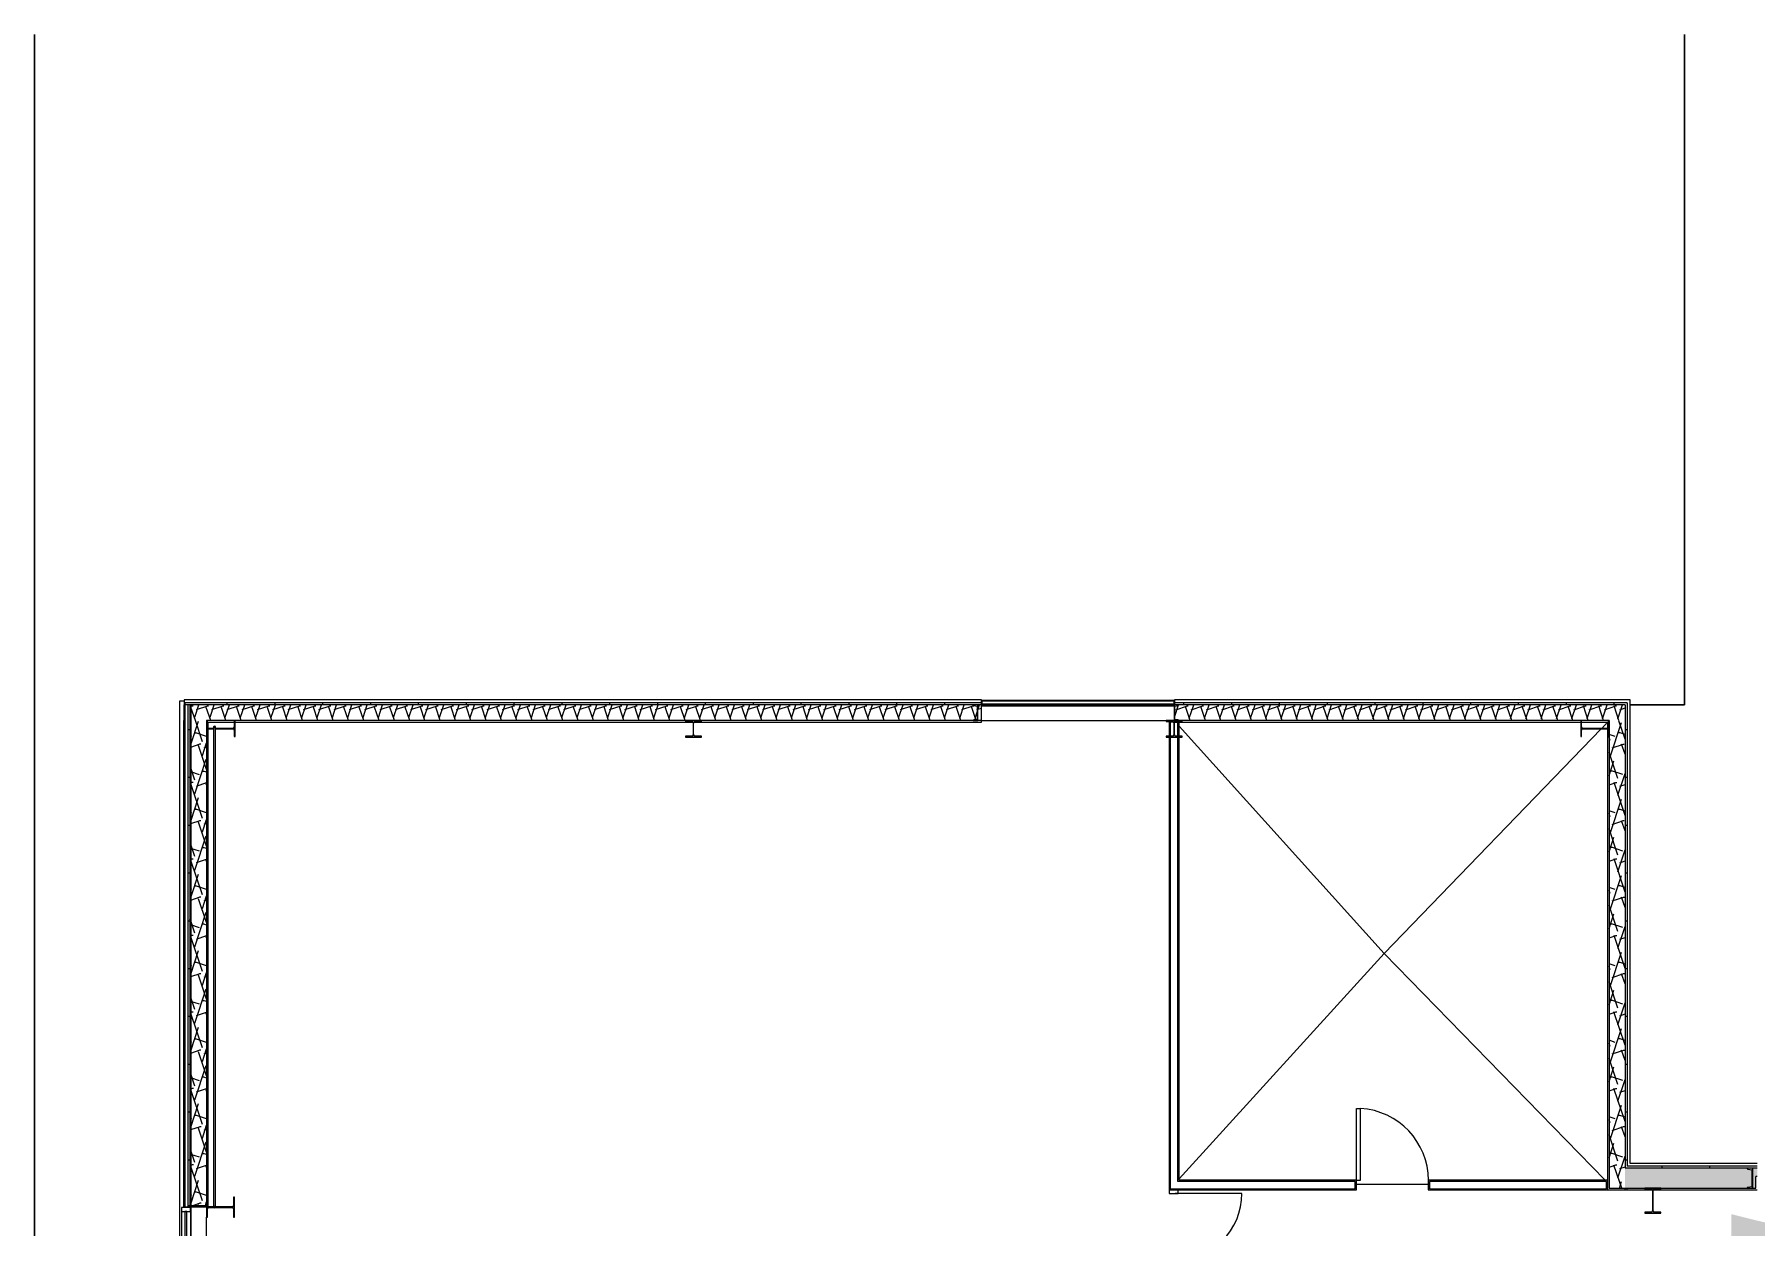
# Model space of a CAD drawing. Header units: inches. Extents: x -1442 to 59636, y -36095 to 792.
# Drawn here: x 55256 to 56120, y -21154 to -20555 of the extents above; entities that cross this region are included whole.
import ezdxf

# ---------------------------------------------------------------- set-up
doc = ezdxf.new("R2010")
doc.units = ezdxf.units.IN
doc.header["$MEASUREMENT"] = 0
for name, color, linetype, lineweight in [('A-ANNO-NOTE', 131, 'Continuous', 9), ('A-DOOR', 31, 'Continuous', 9), ('A-FLOR', 192, 'Continuous', 9), ('A-GLAZ-CURT', 52, 'Continuous', 13), ('A-GLAZ-CWMG', 51, 'Continuous', 13), ('A-SITE-SWLK', 140, 'Continuous', 9), ('A-WALL', 113, 'Continuous', 9), ('A-WALL-PATT', 111, 'Continuous', 25), ('C-TOPO', 7, 'Continuous', 9), ('EOP-PR', 4, 'Continuous', 9), ('I-WALL', 2, 'Continuous', 9), ('L-SITE-WALL', 31, 'Continuous', 13), ('S-BEAM', 12, 'Continuous', 9), ('S-COLS', 52, 'Continuous', 13)]:
    doc.layers.add(name, color=color, linetype=linetype, lineweight=lineweight)
pattern_1 = [(45, (33272.468, 0), (-19.00703, 19.00703), []), (45, (33272.468, 28.8), (-19.00703, 19.00703), [])]
pattern_2 = [(0, (33272.468, 0), (0, 24), []), (90, (33272.468, 0), (-24, 1e-15), [])]
pattern_3 = [(161.57, (33273.428, 0.96), (-7.6802237, -0.0009796), [0, -54.643, 6.067, 0]), (18.43, (33271.508, 0.96), (-7.6802237, 0.0009796), [0, -54.643, 6.067, 0]), (108.43, (33273.428, 0.96), (3.8382953, -19.20136532), [18.211, -42.499]), (71.57, (33271.508, 0.96), (3.8382953, 19.20136532), [18.211, -42.499])]
pattern_4 = [(0, (33272.468, 0), (61.44, 15.36), [2.534, -43.546, 2.534, -43.546, -245.76]), (0, (33272.468, 0), (61.44, 15.36), [-92.16, 2.534, -89.626, 2.534, -43.546, -107.52]), (0, (33272.468, 0), (61.44, 15.36), [-230.4, 2.534, -28.186, 2.534, -74.266]), (120, (33295.508, 7.68), (-44.02215, 45.528601), [2.534, -43.546, 2.534, -43.546, -245.76]), (120, (33295.508, 7.68), (-44.02215, 45.528601), [-92.16, 2.534, -89.626, 2.534, -43.546, -107.52]), (120, (33295.508, 7.68), (-44.02215, 45.528601), [-230.4, 2.534, -28.186, 2.534, -74.266]), (240, (33303.188, 38.4), (-17.41785, -60.888601), [2.534, -43.546, 2.534, -43.546, -245.76]), (240, (33303.188, 38.4), (-17.41785, -60.888601), [-92.16, 2.534, -89.626, 2.534, -43.546, -107.52]), (240, (33303.188, 38.4), (-17.41785, -60.888601), [-230.4, 2.534, -28.186, 2.534, -74.266])]

# ---------------------------------------------------------------- blocks, each defined once
blk = doc.blocks.new('Struct_Xcel_Sports Complex_rvt-2-Egress Plan')
at = {"layer": 'A-FLOR', "color": 7}
for p, q in [((22660.55, -21016.43), (22557.58, -20902.26)), ((22769.39, -20903.7), (22660.55, -21016.43)), ((22772.64, -20900.33), (22769.67, -20903.41)), ((22660.55, -21016.43), (22557.58, -21129.63)), ((22771.45, -21130.31), (22660.55, -21016.43)), ((22646.64, -21132.3), (22682.64, -21132.3))]:
    blk.add_line(p, q, dxfattribs=at)
at = {"layer": 'L-SITE-WALL', "color": 10}
blk.add_line((22058.14, -21143.93), (22058.14, -20899.55), dxfattribs=at)
blk = doc.blocks.new('Single-Flush - 36_ x 84_-1318909-Egress Plan')
at = {"layer": 'A-DOOR', "lineweight": 13}
for p, q in [((16, -2.44), (16, -38.45)), ((18, -2.44), (16, -2.44)), ((18, -2.44), (18, -38.45)), ((18, -38.45), (16, -38.45))]:
    blk.add_line(p, q, dxfattribs=at)
at = {"layer": 'A-DOOR'}
blk.add_arc((18, -2.44), 36.07, 180, 266.82115, dxfattribs=at)
blk = doc.blocks.new('Rectangular Mullion - Exterior 2_ x 4_5_-1142339-Egress Plan')
at = {"layer": 'A-GLAZ-CWMG'}
for p, q in [((-2, 3), (0, 3)), ((-2, -1.5), (-2, 3)), ((0, 3), (0, -1.5)), ((0, -1.5), (-2, -1.5))]:
    blk.add_line(p, q, dxfattribs=at)
blk = doc.blocks.new('Girt_Z - 8_D-1789509-Egress Plan')
at = {"layer": 'S-BEAM', "lineweight": 13}
for p, q in [((22555.14, -20891.55), (22458.52, -20891.55)), ((22555.14, -20892.13), (22458.52, -20892.13)), ((22555.14, -20892.2), (22458.52, -20892.2)), ((22458.52, -20899.55), (22551.14, -20899.55))]:
    blk.add_line(p, q, dxfattribs=at)
blk = doc.blocks.new('Girt_C - 8_D-1405510-Egress Plan')
at = {"layer": 'S-BEAM', "lineweight": 13}
for p, q in [((22061.64, -21143.68), (22061.64, -21646.84)), ((22069.64, -21380.05), (22069.64, -21148.8)), ((22069.64, -21621.3), (22069.64, -21390.05)), ((22069.64, -21646.84), (22069.64, -21631.3)), ((22069.25, -21647.23), (22062.03, -21647.23))]:
    blk.add_line(p, q, dxfattribs=at)
blk = doc.blocks.new('System Panel - INSULATED LOW-E GLAZING _SEE ELEVATIONS FOR U-FACTOR_ SHGC_ _ LT_-827433-Egress Plan')
at = {"layer": 'A-GLAZ-CURT', "lineweight": 9}
for p, q in [((17.09375, -0.25), (-17.09375, -0.25)), ((-17.09375, -0.25), (-17.09375, -1.25)), ((-17.09375, -1.25), (17.09375, -1.25)), ((17.09375, -1.25), (17.09375, -0.25))]:
    blk.add_line(p, q, dxfattribs=at)
at = {"layer": 'A-GLAZ-CURT'}
for p, q in [((-17.09375, -1.25), (-17.09375, -0.25)), ((17.09375, -0.25), (-17.09375, -0.25)), ((-17.09375, -1.25), (17.09375, -1.25)), ((17.09375, -0.25), (17.09375, -1.25))]:
    blk.add_line(p, q, dxfattribs=at)
blk = doc.blocks.new('Rectangular Mullion - Exterior 2_ x 4_5_-V73-Egress Plan')
at = {"layer": 'A-GLAZ-CWMG'}
for p, q in [((22057.02, -21145.93), (22057.02, -21180.12)), ((22061.52, -21145.93), (22061.52, -21180.12))]:
    blk.add_line(p, q, dxfattribs=at)
blk = doc.blocks.new('Round Bar - 1_-1267021-Egress Plan')
at = {"layer": 'S-BEAM', "lineweight": 13}
for p, q in [((22073.14, -21867.69), (22073.14, -21988.86)), ((22074.14, -21988.86), (22074.14, -21867.69))]:
    blk.add_line(p, q, dxfattribs=at)
for centre, start_param, end_param in [((22073.64, -21867.69), 0, 3.141593), ((22073.64, -21867.69), 3.141593, 6.283185), ((22073.64, -22108.84), 3.926991, 5.497787)]:
    blk.add_ellipse(centre, major_axis=(0.5, 0), ratio=0.507473, start_param=start_param, end_param=end_param, dxfattribs=at)
blk = doc.blocks.new('Round Bar - 1_-V76-Egress Plan')
at = {"layer": 'S-BEAM', "lineweight": 13}
for p, q in [((22073.14, -21022.63), (22073.14, -21143.8)), ((22074.14, -21143.8), (22074.14, -21022.63))]:
    blk.add_line(p, q, dxfattribs=at)
for centre, start_param, end_param in [((22073.64, -20902.65), 0, 3.141593), ((22073.64, -21143.8), 0, 3.141593), ((22073.64, -21143.8), 3.141593, 6.283185)]:
    blk.add_ellipse(centre, major_axis=(0.5, 0), ratio=0.507473, start_param=start_param, end_param=end_param, dxfattribs=at)
blk = doc.blocks.new('Door_Single_Storefront - one-1980270-Egress Plan')
at = {"layer": 'A-DOOR', "lineweight": 13}
blk.add_line((-16.71875, 33.4375), (-16.71875, 0), dxfattribs=at)
blk.add_arc((-16.71875, 0), 33.4375, 360, 90, dxfattribs=at)
blk = doc.blocks.new('Rectangular Mullion - Interior 1_75_ x 4_5_-1980081-Egress Plan')
at = {"layer": 'A-GLAZ-CWMG'}
for p, q in [((0, 3), (-1.75, 3)), ((-1.75, 3), (-1.75, -1.5)), ((0, -1.5), (0, 3)), ((-1.75, -1.5), (0, -1.5))]:
    blk.add_line(p, q, dxfattribs=at)

msp = doc.modelspace()

# ---------------------------------------------------------------- hatches: boundary and pattern name
at = {"layer": 'A-ANNO-NOTE'}
msp.add_hatch(color=256, dxfattribs=at).paths.add_polyline_path([(56107.21, -21171.3), (56155.21, -21159.3), (56107.21, -21147.3)], flags=0)
at = {"layer": 'A-WALL-PATT', "lineweight": 9}
h = msp.add_hatch(dxfattribs=at)
h.set_pattern_fill('FP_17', color=256, style=0, pattern_type=2)
h.set_pattern_definition(pattern_2)
h.paths.add_polyline_path([(55333.61, -20891.55), (55730.98, -20891.55), (55730.98, -20890.55), (55331.11, -20890.55), (55331.11, -20891.55), (55332.61, -20891.55)], flags=0)
h = msp.add_hatch(dxfattribs=at)
h.set_pattern_fill('FP_17', color=256, style=0, pattern_type=2)
h.set_pattern_definition(pattern_2)
h.paths.add_polyline_path([(55333.61, -21142.93), (55333.61, -20891.55), (55332.61, -20891.56), (55332.61, -21142.93)], flags=0)
h = msp.add_hatch(dxfattribs=at)
h.set_pattern_fill('FP_16', color=256, style=0, pattern_type=2)
h.set_pattern_definition([(0, (33272.468, 0), (30.72, 7.68), [2.534, -20.506, 2.534, -20.506, -122.88]), (0, (33272.468, 0), (30.72, 7.68), [-46.08, 2.534, -43.546, 2.534, -20.506, -53.76]), (0, (33272.468, 0), (30.72, 7.68), [-115.2, 2.534, -12.826, 2.534, -35.866]), (120, (33283.988, 3.84), (-22.0110751, 22.7643004), [2.534, -20.506, 2.534, -20.506, -122.88]), (120, (33283.988, 3.84), (-22.0110751, 22.7643004), [-46.08, 2.534, -43.546, 2.534, -20.506, -53.76]), (120, (33283.988, 3.84), (-22.0110751, 22.7643004), [-115.2, 2.534, -12.826, 2.534, -35.866]), (240, (33287.828, 19.2), (-8.7089249, -30.4443004), [2.534, -20.506, 2.534, -20.506, -122.88]), (240, (33287.828, 19.2), (-8.7089249, -30.4443004), [-46.08, 2.534, -43.546, 2.534, -20.506, -53.76]), (240, (33287.828, 19.2), (-8.7089249, -30.4443004), [-115.2, 2.534, -12.826, 2.534, -35.866])])
h.paths.add_polyline_path([(55334.11, -21142.93), (55334.11, -20891.55), (55333.61, -20891.55), (55333.61, -21142.93)], flags=0)
h = msp.add_hatch(dxfattribs=at)
h.set_pattern_fill('FP_14', color=256, style=0, pattern_type=2)
h.set_pattern_definition(pattern_3)
h.paths.add_polyline_path([(55334.3, -20899.55), (55730.98, -20899.55), (55730.98, -20891.55), (55334.11, -20891.55), (55334.11, -20899.55), (55334.3, -20899.55)], flags=0)
h = msp.add_hatch(dxfattribs=at)
h.set_pattern_fill('FP_17', color=256, style=0, pattern_type=2)
h.set_pattern_definition(pattern_2)
h.paths.add_polyline_path([(56053.86, -20891.55), (56054.86, -20891.55), (56054.86, -20890.55), (55827.73, -20890.55), (55827.73, -20891.55), (56053.75, -20891.55)], flags=0)
h = msp.add_hatch(dxfattribs=at)
h.set_pattern_fill('FP_14', color=256, style=0, pattern_type=2)
h.set_pattern_definition(pattern_3)
h.paths.add_polyline_path([(56045.86, -20899.55), (56053.86, -20899.55), (56053.86, -20891.55), (55827.73, -20891.55), (55827.73, -20899.55), (56045.86, -20899.55)], flags=0)
h = msp.add_hatch(dxfattribs=at)
h.set_pattern_fill('FP_17', color=256, style=0, pattern_type=2)
h.set_pattern_definition(pattern_2)
h.paths.add_polyline_path([(56054.86, -21135.05), (56054.86, -21134.3), (56053.86, -21134.3), (56053.86, -21135.05)], flags=0)
h.paths.add_polyline_path([(56054.86, -21124.3), (56054.86, -20891.55), (56053.86, -20891.55), (56053.86, -21124.3), (56054.8, -21124.3)], flags=0)
h = msp.add_hatch(dxfattribs=at)
h.set_pattern_fill('FP_14', color=256, style=0, pattern_type=2)
h.set_pattern_definition(pattern_3)
h.paths.add_polyline_path([(55334.3, -21142.93), (55342.11, -21142.93), (55342.08, -20899.55), (55334.11, -20899.55), (55334.11, -21142.93)], flags=0)
h = msp.add_hatch(dxfattribs=at)
h.set_pattern_fill('FP_13', color=256, style=0, pattern_type=2)
h.set_pattern_definition(pattern_4)
h.paths.add_polyline_path([(55825.8, -21480.8), (55825.8, -21198.93), (55825.17, -21198.93), (55825.17, -21480.8)], flags=0)
h.paths.add_polyline_path([(55825.17, -21135.18), (55825.8, -21135.18), (55825.8, -20899.99), (55825.6, -20899.99), (55825.17, -20899.55), (55825.17, -21132.3)], flags=0)
h = msp.add_hatch(dxfattribs=at)
h.set_pattern_fill('FP_13', color=256, style=0, pattern_type=2)
h.set_pattern_definition(pattern_4)
h.paths.add_polyline_path([(55830.05, -21476.05), (55830.05, -21203.18), (55829.42, -21203.18), (55829.42, -21476.05)], flags=0)
h.paths.add_polyline_path([(55829.42, -21130.93), (55830.05, -21130.93), (55830.05, -20900.3), (55829.42, -20900.3), (55829.42, -21130.31)], flags=0)
h.paths.add_polyline_path([(55825.8, -20900.18), (55827.73, -20900.18), (55827.73, -20899.92), (55825.8, -20899.75), (55825.8, -20899.99)], flags=0)
h = msp.add_hatch(dxfattribs=at)
h.set_pattern_fill('FP_14', color=256, style=0, pattern_type=2)
h.set_pattern_definition(pattern_3)
h.paths.add_polyline_path([(56053.86, -21134.3), (56053.86, -20899.55), (56045.86, -20899.57), (56045.86, -21134.3), (56053, -21134.3)], flags=0)
h = msp.add_hatch(dxfattribs=at)
h.set_pattern_fill('FP_14', color=256, style=0, pattern_type=2)
h.set_pattern_definition(pattern_3)
h.paths.add_polyline_path([(56758.7, -21134.3), (59204.48, -21134.3), (59204.48, -21128.43), (59205.23, -21128.43), (59205.23, -21124.3), (56345.23, -21124.3), (56345.23, -21128.43), (56345.98, -21128.43), (56345.98, -21134.3), (56688.51, -21134.3)], flags=0)
h.paths.add_polyline_path([(56053.86, -21134.3), (56119.48, -21134.3), (56119.48, -21128.43), (56120.23, -21128.43), (56120.23, -21124.3), (56053.86, -21124.3), (56053.86, -21132.3)], flags=0)
h.paths.add_polyline_path([(56192.98, -21134.3), (56200.48, -21134.3), (56200.48, -21128.43), (56201.23, -21128.43), (56201.23, -21124.3), (56192.23, -21124.3), (56192.23, -21128.43), (56192.98, -21128.43), (56192.98, -21132.3)], flags=0)
h.paths.add_polyline_path([(59252.73, -21134.3), (59252.73, -21124.3), (59241.23, -21124.3), (59241.23, -21128.43), (59241.98, -21128.43), (59241.98, -21134.3), (59250.29, -21134.3)], flags=0)
h = msp.add_hatch(dxfattribs=at)
h.set_pattern_fill('FP_17', color=256, style=0, pattern_type=2)
h.set_pattern_definition(pattern_2)
h.paths.add_polyline_path([(56054.86, -21124.3), (56120.23, -21124.3), (56120.23, -21123.3), (56054.86, -21123.34), (56054.86, -21124.27)], flags=0)
h.paths.add_polyline_path([(59250.29, -21124.3), (59253.48, -21124.3), (59253.48, -21123.3), (59241.23, -21123.3), (59241.23, -21124.3), (59241.98, -21124.3)], flags=0)
h.paths.add_polyline_path([(56192.23, -21124.3), (56201.23, -21124.3), (56201.23, -21123.3), (56192.23, -21123.3)], flags=0)
h.paths.add_polyline_path([(59204.48, -21124.3), (59205.23, -21124.3), (59205.23, -21123.3), (56345.23, -21123.3), (56345.23, -21124.3), (59074.82, -21124.3)], flags=0)
h = msp.add_hatch(dxfattribs=at)
h.set_pattern_fill('FP_13', color=256, style=0, pattern_type=2)
h.set_pattern_definition(pattern_4)
h.paths.add_polyline_path([(55829.42, -21135.18), (55919.11, -21135.18), (55919.11, -21132.74), (55918.48, -21132.74), (55918.48, -21134.55), (55825.8, -21134.55), (55825.8, -21135.18), (55826.76, -21135.18)], flags=0)
h.paths.add_polyline_path([(56045.11, -21135.18), (56045.11, -21130.93), (56044.48, -21130.93), (56044.48, -21134.55), (55955.73, -21134.55), (55955.73, -21132.74), (55955.11, -21132.74), (55955.11, -21135.18), (56044.63, -21135.18)], flags=0)
h = msp.add_hatch(dxfattribs=at)
h.set_pattern_fill('FP_13', color=256, style=0, pattern_type=2)
h.set_pattern_definition(pattern_4)
h.paths.add_polyline_path([(55919.11, -21132.74), (55919.11, -21130.3), (55830.05, -21130.3), (55830.05, -21130.93), (55918.48, -21130.93), (55918.48, -21132.74)], flags=0)
h.paths.add_polyline_path([(55955.73, -21132.74), (55955.73, -21130.93), (56045.11, -21130.93), (56045.11, -21130.3), (55955.11, -21130.3), (55955.11, -21132.74)], flags=0)
at = {"layer": 'S-COLS', "lineweight": 9}
h = msp.add_hatch(dxfattribs=at)
h.set_pattern_fill('FP_11', color=256, style=0, pattern_type=2)
h.set_pattern_definition(pattern_1)
h.paths.add_polyline_path([(55827.61, -20899.55), (55827.73, -20899.48), (55827.73, -20891.55), (55827.61, -20891.55), (55827.61, -20899.54)], flags=0)
h = msp.add_hatch(dxfattribs=at)
h.set_pattern_fill('FP_11', color=256, style=0, pattern_type=2)
h.set_pattern_definition(pattern_1)
h.paths.add_polyline_path([(55590.36, -20907.8), (55590.36, -20907.37), (55587.19, -20907.37), (55586.71, -20907.17), (55586.5, -20906.68), (55586.5, -20900.68), (55586.66, -20900.3), (55586.06, -20900.3), (55586.21, -20900.68), (55586.21, -20906.68), (55586.01, -20907.17), (55585.52, -20907.37), (55582.36, -20907.37), (55582.36, -20907.8)], flags=0)
h = msp.add_hatch(dxfattribs=at)
h.set_pattern_fill('FP_11', color=256, style=0, pattern_type=2)
h.set_pattern_definition(pattern_1)
h.paths.add_polyline_path([(55825.17, -20907.8), (55825.17, -20907.37), (55823.61, -20907.37), (55823.61, -20907.8)], flags=0)
h.paths.add_polyline_path([(55831.61, -20907.8), (55831.61, -20907.37), (55830.05, -20907.37), (55830.05, -20907.8)], flags=0)
h.paths.add_polyline_path([(55825.6, -20899.99), (55825.8, -20899.99), (55825.8, -20899.75), (55827.73, -20899.92), (55827.73, -20899.55), (55825.17, -20899.55), (55825.42, -20899.8)], flags=0)
h.paths.add_polyline_path([(55823.61, -20899.99), (55825.17, -20899.99), (55825.17, -20899.55), (55823.61, -20899.55)], flags=0)
h = msp.add_hatch(dxfattribs=at)
h.set_pattern_fill('FP_11', color=256, style=0, pattern_type=2)
h.set_pattern_definition(pattern_1)
h.paths.add_polyline_path([(56032.04, -20907.55), (56032.04, -20904.39), (56032.24, -20903.9), (56032.73, -20903.7), (56044.73, -20903.7), (56045.11, -20903.79), (56045.11, -20903.25), (56044.73, -20903.41), (56032.73, -20903.41), (56032.21, -20903.13), (56032.04, -20902.72), (56032.04, -20900.3), (56031.61, -20900.3), (56031.61, -20907.55)], flags=0)
h.paths.add_polyline_path([(56045.86, -20900.3), (56045.86, -20899.55), (56045.42, -20900), (56045.42, -20900.3), (56045.76, -20900.3)], flags=0)
h = msp.add_hatch(dxfattribs=at)
h.set_pattern_fill('FP_11', color=256, style=0, pattern_type=2)
h.set_pattern_definition(pattern_1)
h.paths.add_polyline_path([(56063.86, -21146.8), (56071.86, -21146.8), (56071.86, -21146.37), (56068.69, -21146.37), (56068.21, -21146.17), (56068, -21145.68), (56068, -21135.43), (56068.16, -21135.05), (56067.56, -21135.05), (56067.71, -21135.43), (56067.71, -21145.68), (56067.51, -21146.17), (56067.02, -21146.37), (56063.86, -21146.37)], flags=0)
h = msp.add_hatch(dxfattribs=at)
h.set_pattern_fill('FP_11', color=256, style=0, pattern_type=2)
h.set_pattern_definition(pattern_1)
h.paths.add_polyline_path([(55342.11, -21148.8), (55342.54, -21148.8), (55342.54, -21144.64), (55342.86, -21144.1), (55343.23, -21143.95), (55345.67, -21143.87), (55345.45, -21143.66), (55343.13, -21143.62), (55342.86, -21143.5), (55342.86, -21143.68), (55342.54, -21143.68), (55342.51, -21143.33), (55342.11, -21142.93), (55342.11, -21145.71)], flags=0)
h.paths.add_polyline_path([(55356.11, -21148.8), (55356.11, -21138.8), (55355.67, -21138.8), (55355.67, -21142.97), (55355.47, -21143.46), (55354.98, -21143.66), (55346.61, -21143.71), (55346.52, -21143.9), (55346.59, -21143.95), (55354.99, -21143.95), (55355.47, -21144.15), (55355.67, -21144.64), (55355.67, -21148.8)], flags=0)

# ---------------------------------------------------------------- linework, layer by layer
at = {"layer": 'A-SITE-SWLK', "lineweight": 13}
msp.add_line((55255.7, -20555.02), (55255.7, -21649.18), dxfattribs=at)
at = {"layer": 'A-WALL', "lineweight": 25}
for p, q in [((55330.8, -20889.05), (55330.8, -21143.68)), ((55730.98, -20889.05), (55330.8, -20889.05)), ((55730.98, -20900.3), (55730.98, -20889.05)), ((55827.67, -20889.48), (55731.05, -20889.48)), ((55731.05, -20889.48), (55731.05, -20891.05)), ((55731.05, -20891.05), (55827.67, -20891.05)), ((55827.67, -20891.05), (55827.67, -20889.48)), ((56056.36, -20889.05), (55827.73, -20889.05)), ((55827.73, -20889.05), (55827.73, -20900.3)), ((56056.36, -21121.8), (56056.36, -20889.05)), ((55342.86, -21143.68), (55342.86, -20900.3)), ((55342.86, -20900.3), (55730.98, -20900.3)), ((55827.73, -20900.3), (56045.11, -20900.3)), ((56045.11, -20900.3), (56045.11, -21135.05)), ((56120.23, -21121.8), (56056.36, -21121.8)), ((56045.11, -21135.05), (56120.23, -21135.05)), ((55330.8, -21143.68), (55342.86, -21143.68))]:
    msp.add_line(p, q, dxfattribs=at)
at = {"layer": 'A-WALL'}
for p, q in [((55730.98, -20890.55), (55330.8, -20890.55)), ((55331.11, -20890.55), (55331.11, -21143.68)), ((55730.98, -20891.55), (55331.11, -20891.55)), ((55332.61, -20891.55), (55332.61, -21143.68)), ((55333.61, -20891.55), (55333.61, -21142.93)), ((55334.11, -20891.55), (55334.11, -21142.93)), ((56054.86, -20890.55), (55827.73, -20890.55)), ((56053.86, -20891.55), (55827.73, -20891.55)), ((56053.86, -20891.55), (56053.86, -21124.3)), ((56054.86, -20890.55), (56054.86, -21123.3)), ((55342.11, -20899.55), (55342.11, -21142.93)), ((55730.98, -20899.55), (55342.11, -20899.55)), ((55825.8, -21134.55), (55825.8, -20900.18)), ((55825.8, -20900.18), (55829.42, -20900.18)), ((56045.86, -20899.55), (55827.73, -20899.55)), ((55829.42, -21130.93), (55829.42, -20900.18)), ((56045.86, -20899.55), (56045.86, -21134.3)), ((56120.23, -21124.3), (56053.86, -21124.3)), ((56120.23, -21123.3), (56054.86, -21123.3)), ((56120.23, -21128.43), (56119.48, -21128.43)), ((56119.48, -21134.3), (56119.48, -21128.43)), ((55825.8, -21134.55), (55918.48, -21134.55)), ((55918.48, -21130.93), (55829.42, -21130.93)), ((55918.48, -21134.55), (55918.48, -21130.93)), ((55955.73, -21130.93), (55955.73, -21134.55)), ((56044.48, -21130.93), (55955.73, -21130.93)), ((55955.73, -21134.55), (56044.48, -21134.55)), ((56044.48, -21134.55), (56044.48, -21130.93)), ((56045.86, -21134.3), (56119.48, -21134.3)), ((56053.86, -21135.05), (56053.86, -21134.3)), ((56054.86, -21135.05), (56054.86, -21134.3)), ((55332.61, -21142.93), (55342.11, -21142.93))]:
    msp.add_line(p, q, dxfattribs=at)
at = {"layer": 'C-TOPO', "lineweight": 13}
for p, q in [((55255.7, -20555.02), (55255.7, -21649.18)), ((55255.7, -21649.18), (55255.7, -20555.02)), ((56083.7, -20891.55), (56083.7, -20555.02)), ((56083.7, -20555.02), (56083.7, -20891.55)), ((56056.36, -20891.55), (56083.7, -20891.55)), ((56083.7, -20891.55), (56056.36, -20891.55))]:
    msp.add_line(p, q, dxfattribs=at)
at = {"layer": 'EOP-PR', "lineweight": 13}
for p, q in [((56083.7, -20891.55), (56083.7, -20555.02)), ((56056.36, -20891.55), (56083.7, -20891.55))]:
    msp.add_line(p, q, dxfattribs=at)
at = {"layer": 'I-WALL', "lineweight": 25}
for p, q in [((55825.17, -20899.55), (55825.17, -21135.18)), ((55830.05, -20899.55), (55825.17, -20899.55)), ((55830.05, -21130.3), (55830.05, -20899.55)), ((55825.17, -21135.18), (55919.11, -21135.18)), ((55919.11, -21130.3), (55830.05, -21130.3)), ((55919.11, -21135.18), (55919.11, -21130.3)), ((56045.11, -21130.3), (55955.11, -21130.3)), ((55955.11, -21130.3), (55955.11, -21135.18)), ((55955.11, -21135.18), (56045.11, -21135.18)), ((56045.11, -21135.18), (56045.11, -21135.05))]:
    msp.add_line(p, q, dxfattribs=at)
at = {"layer": 'L-SITE-WALL'}
for p, q in [((55328.61, -20889.55), (55330.8, -20889.55)), ((55328.61, -22800.8), (55328.61, -20889.55)), ((55330.8, -20891.55), (55330.61, -20891.55)), ((55330.61, -20891.55), (55330.61, -21143.93)), ((55731.05, -20889.55), (55827.67, -20889.55))]:
    msp.add_line(p, q, dxfattribs=at)
at = {"layer": 'S-COLS', "lineweight": 15}
for p, q in [((55729.11, -20891.55), (55726.77, -20891.55)), ((55727.16, -20891.94), (55728.81, -20892.2)), ((55728.81, -20892.2), (55728.81, -20898.9)), ((55729.11, -20899.55), (55729.11, -20891.55)), ((55829.95, -20891.55), (55827.61, -20891.55)), ((55827.61, -20891.55), (55827.61, -20899.55)), ((55827.91, -20892.2), (55829.56, -20891.94)), ((55827.91, -20898.9), (55827.91, -20892.2)), ((55342.54, -20899.55), (55342.11, -20899.55)), ((55342.11, -20899.55), (55342.11, -20907.55)), ((55342.54, -20902.72), (55342.54, -20899.55)), ((55345.61, -20903.41), (55343.23, -20903.41)), ((55343.23, -20903.7), (55345.61, -20903.7)), ((55355.23, -20903.41), (55346.61, -20903.41)), ((55346.61, -20903.7), (55355.23, -20903.7)), ((55356.36, -20899.55), (55355.92, -20899.55)), ((55355.92, -20899.55), (55355.92, -20902.72)), ((55356.36, -20907.55), (55356.36, -20899.55)), ((55590.36, -20899.55), (55582.36, -20899.55)), ((55582.36, -20899.55), (55582.36, -20899.99)), ((55582.36, -20899.99), (55585.52, -20899.99)), ((55586.21, -20900.68), (55586.21, -20906.68)), ((55586.5, -20906.68), (55586.5, -20900.68)), ((55587.19, -20899.99), (55590.36, -20899.99)), ((55590.36, -20899.99), (55590.36, -20899.55)), ((55726.77, -20899.55), (55729.11, -20899.55)), ((55728.81, -20898.9), (55727.16, -20899.16)), ((55831.61, -20899.55), (55823.61, -20899.55)), ((55823.61, -20899.55), (55823.61, -20899.99)), ((55823.61, -20899.99), (55826.77, -20899.99)), ((55827.46, -20900.68), (55827.46, -20906.68)), ((55827.61, -20899.55), (55829.95, -20899.55)), ((55827.75, -20906.68), (55827.75, -20900.68)), ((55829.56, -20899.16), (55827.91, -20898.9)), ((55828.44, -20899.99), (55831.61, -20899.99)), ((55831.61, -20899.99), (55831.61, -20899.55)), ((56032.04, -20899.55), (56031.61, -20899.55)), ((56031.61, -20899.55), (56031.61, -20907.55)), ((56032.04, -20902.72), (56032.04, -20899.55)), ((56044.73, -20903.41), (56032.73, -20903.41)), ((56032.73, -20903.7), (56044.73, -20903.7)), ((56045.86, -20899.55), (56045.42, -20899.55)), ((56045.42, -20899.55), (56045.42, -20902.72)), ((56045.86, -20907.55), (56045.86, -20899.55)), ((55342.11, -20907.55), (55342.54, -20907.55)), ((55342.54, -20907.55), (55342.54, -20904.39)), ((55355.92, -20904.39), (55355.92, -20907.55)), ((55355.92, -20907.55), (55356.36, -20907.55)), ((55585.52, -20907.37), (55582.36, -20907.37)), ((55582.36, -20907.37), (55582.36, -20907.8)), ((55582.36, -20907.8), (55590.36, -20907.8)), ((55590.36, -20907.37), (55587.19, -20907.37)), ((55590.36, -20907.8), (55590.36, -20907.37)), ((55826.77, -20907.37), (55823.61, -20907.37)), ((55823.61, -20907.37), (55823.61, -20907.8)), ((55823.61, -20907.8), (55831.61, -20907.8)), ((55831.61, -20907.37), (55828.44, -20907.37)), ((55831.61, -20907.8), (55831.61, -20907.37)), ((56031.61, -20907.55), (56032.04, -20907.55)), ((56032.04, -20907.55), (56032.04, -20904.39)), ((56045.42, -20904.39), (56045.42, -20907.55)), ((56045.42, -20907.55), (56045.86, -20907.55)), ((56117.98, -21124.3), (56115.09, -21124.3)), ((56115.53, -21124.74), (56117.46, -21125.04)), ((56117.46, -21125.04), (56117.46, -21133.56)), ((56117.98, -21134.3), (56117.98, -21124.3)), ((56071.86, -21134.3), (56063.86, -21134.3)), ((56063.86, -21134.3), (56063.86, -21134.74)), ((56063.86, -21134.74), (56067.02, -21134.74)), ((56067.71, -21135.43), (56067.71, -21145.68)), ((56068, -21145.68), (56068, -21135.43)), ((56068.69, -21134.74), (56071.86, -21134.74)), ((56071.86, -21134.74), (56071.86, -21134.3)), ((56115.09, -21134.3), (56117.98, -21134.3)), ((56117.46, -21133.56), (56115.53, -21133.87)), ((55342.54, -21138.8), (55342.11, -21138.8)), ((55342.11, -21138.8), (55342.11, -21148.8)), ((55342.54, -21142.97), (55342.54, -21138.8)), ((55342.54, -21148.8), (55342.54, -21144.64)), ((55345.61, -21143.66), (55343.23, -21143.66)), ((55343.23, -21143.95), (55345.73, -21143.95)), ((55346.49, -21143.95), (55354.98, -21143.95)), ((55354.98, -21143.66), (55346.61, -21143.66)), ((55356.11, -21138.8), (55355.67, -21138.8)), ((55355.67, -21138.8), (55355.67, -21142.97)), ((55355.67, -21144.64), (55355.67, -21148.8)), ((55356.11, -21148.8), (55356.11, -21138.8)), ((55342.11, -21148.8), (55342.54, -21148.8)), ((55355.67, -21148.8), (55356.11, -21148.8)), ((56067.02, -21146.37), (56063.86, -21146.37)), ((56063.86, -21146.37), (56063.86, -21146.8)), ((56063.86, -21146.8), (56071.86, -21146.8)), ((56071.86, -21146.37), (56068.69, -21146.37)), ((56071.86, -21146.8), (56071.86, -21146.37))]:
    msp.add_line(p, q, dxfattribs=at)
for centre, radius, start, end in [((55727.16, -20891.55), 0.39, 180, 270), ((55829.56, -20891.55), 0.39, 270, 0), ((55343.23, -20902.72), 0.691, 180, 270), ((55343.23, -20904.39), 0.691, 90, 180), ((55355.23, -20902.72), 0.691, 270, 0), ((55355.23, -20904.39), 0.691, 0, 90), ((55585.52, -20900.68), 0.691, 0, 90), ((55587.19, -20900.68), 0.691, 90, 180), ((55727.16, -20899.55), 0.39, 90, 180), ((55826.77, -20900.68), 0.691, 0, 90), ((55828.44, -20900.68), 0.691, 90, 180), ((55829.56, -20899.55), 0.39, 0, 90), ((56032.73, -20902.72), 0.691, 180, 270), ((56032.73, -20904.39), 0.691, 90, 180), ((56044.73, -20902.72), 0.691, 270, 0), ((56044.73, -20904.39), 0.691, 0, 90), ((55585.52, -20906.68), 0.691, 270, 0), ((55587.19, -20906.68), 0.691, 180, 270), ((55826.77, -20906.68), 0.691, 270, 0), ((55828.44, -20906.68), 0.691, 180, 270), ((56115.53, -21124.3), 0.436, 180, 270), ((56067.02, -21135.43), 0.691, 0, 90), ((56068.69, -21135.43), 0.691, 90, 180), ((56115.53, -21134.3), 0.436, 90, 180), ((55343.23, -21142.97), 0.691, 180, 270), ((55343.23, -21144.64), 0.691, 90, 180), ((55354.98, -21142.97), 0.691, 270, 0), ((55354.98, -21144.64), 0.691, 0, 90), ((56067.02, -21145.68), 0.691, 270, 0), ((56068.69, -21145.68), 0.691, 180, 270)]:
    msp.add_arc(centre, radius, start, end, dxfattribs=at)

# ---------------------------------------------------------------- block references
at = {"color": 250, "lineweight": 5}
msp.add_blockref('Struct_Xcel_Sports Complex_rvt-2-Egress Plan', (33272.47, 0), dxfattribs=at)
at = {"layer": 'A-DOOR', "lineweight": 13}
for name, p, rotation in [('Single-Flush - 36_ x 84_-1318909-Egress Plan', (55937.11, -21132.74), 180), ('Door_Single_Storefront - one-1980270-Egress Plan', (55828.17, -21153.65), 270)]:
    msp.add_blockref(name, p, dxfattribs=dict(at, rotation=rotation))
at = {"layer": 'A-GLAZ-CURT', "rotation": 89.99999999996285}
msp.add_blockref('System Panel - INSULATED LOW-E GLAZING _SEE ELEVATIONS FOR U-FACTOR_ SHGC_ _ LT_-827433-Egress Plan', (55330.98, -21163.02), dxfattribs=at)
at = {"layer": 'A-GLAZ-CWMG', "rotation": 90}
msp.add_blockref('Rectangular Mullion - Interior 1_75_ x 4_5_-1980081-Egress Plan', (55828.17, -21135.18), dxfattribs=at)
at = {"layer": 'A-GLAZ-CWMG', "extrusion": (0, 0, -1), "rotation": 90.00000000003713}
msp.add_blockref('Rectangular Mullion - Exterior 2_ x 4_5_-1142339-Egress Plan', (-55330.98, -21143.93), dxfattribs=at)
at = {"layer": 'A-GLAZ-CWMG'}
msp.add_blockref('Rectangular Mullion - Exterior 2_ x 4_5_-V73-Egress Plan', (33272.47, 0), dxfattribs=at)
at = {"layer": 'S-BEAM', "lineweight": 13}
for name, p in [('Girt_Z - 8_D-1789509-Egress Plan', (33272.47, 0)), ('Round Bar - 1_-V76-Egress Plan', (33272.47, 0)), ('Round Bar - 1_-1267021-Egress Plan', (33272.47, 965)), ('Girt_C - 8_D-1405510-Egress Plan', (33272.47, 0))]:
    msp.add_blockref(name, p, dxfattribs=at)

doc.saveas('drawing.dxf')
